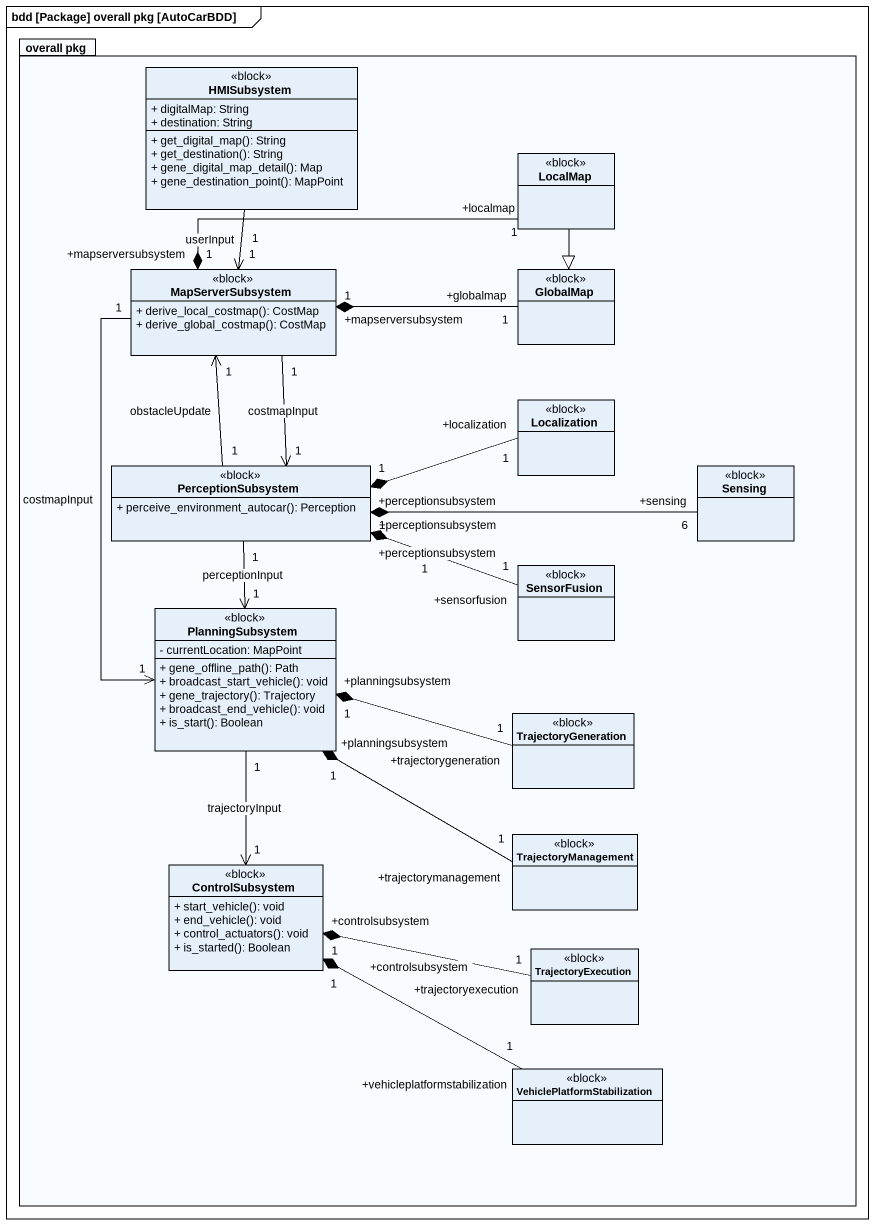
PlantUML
@startuml
mainframe bdd [Package] overall pkg [AutoCarBDD]
hide circle
hide empty members
skinparam classAttributeIconSize 0
package "overall pkg" as overall_pkg {
  class HMISubsystem <<block>> {
    + digitalMap: String
    + destination: String
    + get_digital_map(): String
    + get_destination(): String
    + gene_digital_map_detail(): Map
    + gene_destination_point(): MapPoint
  }
  class LocalMap <<block>>
  class MapServerSubsystem <<block>> {
    + derive_local_costmap(): CostMap
    + derive_global_costmap(): CostMap
  }
  class GlobalMap <<block>>
  class Localization <<block>>
  class PerceptionSubsystem <<block>> {
    + perceive_environment_autocar(): Perception
  }
  class Sensing <<block>>
  class SensorFusion <<block>>
  class PlanningSubsystem <<block>> {
    - currentLocation: MapPoint
    + gene_offline_path(): Path
    + broadcast_start_vehicle(): void
    + gene_trajectory(): Trajectory
    + broadcast_end_vehicle(): void
    + is_start(): Boolean
  }
  class TrajectoryGeneration <<block>>
  class ControlSubsystem <<block>> {
    + start_vehicle(): void
    + end_vehicle(): void
    + control_actuators(): void
    + is_started(): Boolean
  }
  class TrajectoryManagement <<block>>
  class TrajectoryExecution <<block>>
  class VehiclePlatformStabilization <<block>>
}
HMISubsystem "1" --> "1" MapServerSubsystem : userInput
LocalMap "+localmap\n1" -left-* "+mapserversubsystem\n1" MapServerSubsystem
LocalMap --|> GlobalMap
MapServerSubsystem "1" --> "1" PerceptionSubsystem : costmapInput
MapServerSubsystem "1" --> "1" PlanningSubsystem : costmapInput
GlobalMap "+globalmap\n1" -left-* "+mapserversubsystem\n1" MapServerSubsystem
Localization "+localization\n1" -left-* "+perceptionsubsystem\n1" PerceptionSubsystem
PerceptionSubsystem "1" -up-> "1" MapServerSubsystem : obstacleUpdate
PerceptionSubsystem "1" --> "1" PlanningSubsystem : perceptionInput
Sensing "+sensing\n6" -left-* "+perceptionsubsystem\n1" PerceptionSubsystem
SensorFusion "+sensorfusion\n1" -left-* "+perceptionsubsystem\n1" PerceptionSubsystem
PlanningSubsystem "1" --> "1" ControlSubsystem : trajectoryInput
TrajectoryGeneration "+trajectorygeneration\n1" -left-* "+planningsubsystem\n1" PlanningSubsystem
TrajectoryManagement "+trajectorymanagement\n1" -left-* "+planningsubsystem\n1" PlanningSubsystem
TrajectoryExecution "+trajectoryexecution\n1" -left-* "+controlsubsystem\n1" ControlSubsystem
VehiclePlatformStabilization "+vehicleplatformstabilization\n1" -left-* "+controlsubsystem\n1" ControlSubsystem
@enduml
